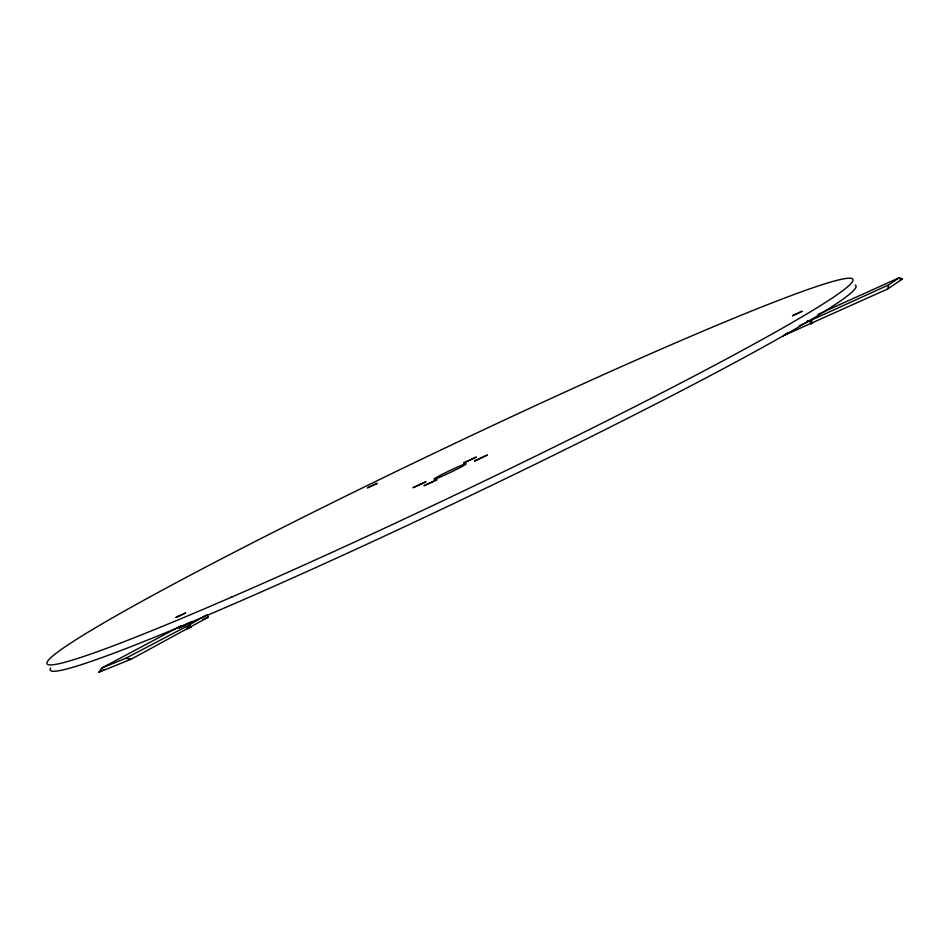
<?xml version="1.0" encoding="UTF-8"?>
<svg xmlns="http://www.w3.org/2000/svg" width="950" height="950" viewBox="0 0 950 950"><rect width="100%" height="100%" fill="white"/><g stroke="black" fill="none" stroke-linecap="round" stroke-linejoin="round"><path stroke-width="1.43" d="M812.974 322.489L811.027 323.819L811.751 319.924L888.547 284.976L899.318 277.697L902.5 278.944L887.822 288.883L783.239 335.801L787.645 332.821M887.822 288.883L888.547 284.976M206.993 614.65L208.228 617.227L131.314 659.122L98.752 672.303L101.864 667.969L180.856 625.896M799.211 325.814L811.751 319.924M807.203 320.91L807.916 320.471M101.864 667.969L125.744 658.303L189.679 624.732L205.758 615.363M98.752 672.303L103.93 669.536M817.998 314.379L899.318 277.697M899.804 280.167L902.5 278.944M188.789 622.962L178.873 628.009L191.746 621.918L190.071 622.416M203.015 619.329L208.228 617.227M186.556 629.066L190.902 627.309L189.679 624.732M185.333 626.489L190.902 627.309M125.744 658.303L131.314 659.122M809.792 321.242L811.027 323.819M855.178 285.071A446.369 23.358 -25.5 0 1 457.093 501.933A446.369 23.358 -25.5 0 1 50.576 668.064M176.094 617.405L185.535 613.023L176.094 617.405M367.638 487.754L377.067 483.372L367.638 487.754M413.191 487.647L425.778 481.816L413.191 487.647M424.199 485.652L436.786 479.809L424.199 485.652M463.588 462.983L476.164 457.152L463.588 462.983M474.596 460.988L487.184 455.145L474.596 460.988M792.561 315.709L802.002 311.327L792.561 315.709M231.919 596.968A446.369 23.358 -25.5 0 0 852.578 281.414A446.369 23.358 -25.5 0 0 265.62 536.18A446.369 23.358 -25.5 0 0 231.919 596.968M441.334 476.532A17.86 0.938 -25.5 0 0 466.141 463.921A17.86 0.938 -25.5 0 0 442.641 474.121A17.86 0.938 -25.5 0 0 441.334 476.532"/></g></svg>
